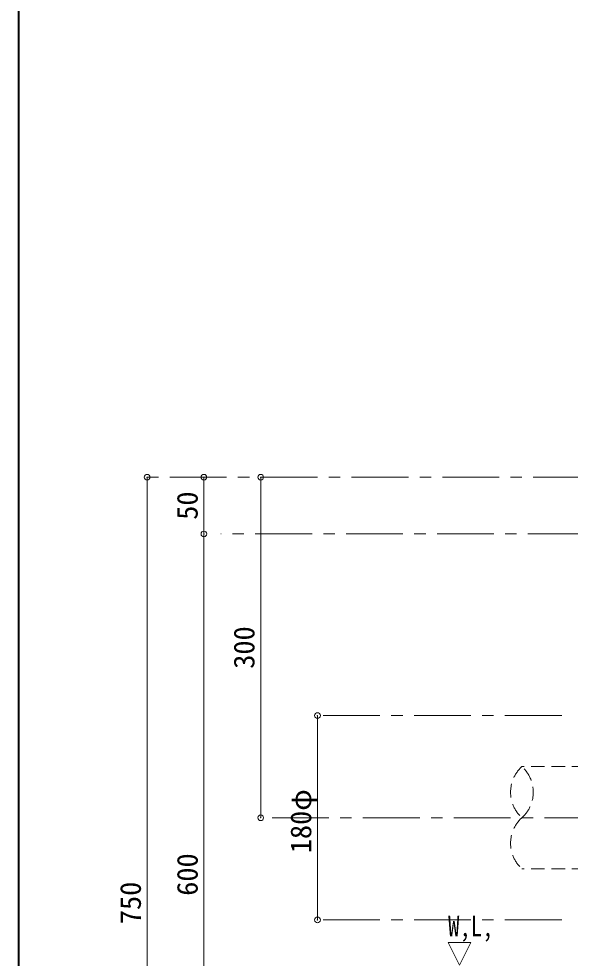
# Model space of a CAD drawing. Units: millimetres at full size, sheet at 1:10. Extents: x -2114 to 1936, y -1399 to 1411.
# Drawn here: x -2114 to -1628, y -502 to 325 of the extents above; entities that cross this region are included whole.
import ezdxf
from ezdxf.enums import TextEntityAlignment as Align

# ---------------------------------------------------------------- set-up
doc = ezdxf.new("R2010")
doc.units = ezdxf.units.MM
doc.header["$LTSCALE"] = 10
doc.header["$PDMODE"] = 32
doc.header["$PDSIZE"] = 5
doc.linetypes.add('CHAIN1', pattern=[8, 5, -1, 1, -1])
doc.linetypes.add('DASHED1', pattern=[1.8, 1.2, -0.6])
doc.layers.add('0-0_ﾚｲﾔ1', color=4, linetype='Continuous', lineweight=9)
doc.styles.add('ＭＳ ゴシック', font='')
doc.styles.get('ＭＳ ゴシック').set_extended_font_data('MS Gothic')

msp = doc.modelspace()

# ---------------------------------------------------------------- linework, layer by layer
at = {"layer": '0-0_ﾚｲﾔ1', "color": 1, "lineweight": 40}
msp.add_line((-2113.92, -1398.64), (-2113.92, 1411.36), dxfattribs=at)
at = {"layer": '0-0_ﾚｲﾔ1'}
for p, q in [((-2000.92, -828.64), (-2000.92, -78.64)), ((-1950.92, -78.64), (-1950.92, -128.64)), ((-1900.92, -378.64), (-1900.92, -78.64)), ((-1950.92, -128.64), (-1950.92, -728.64)), ((-1850.92, -288.64), (-1850.92, -468.64))]:
    msp.add_line(p, q, dxfattribs=at)
at = {"layer": '0-0_ﾚｲﾔ1', "linetype": 'CHAIN1'}
for p, q in [((-1210.92, -78.64), (-2000.92, -78.64)), ((-895.67, -128.64), (-1935.92, -128.64)), ((-1635.92, -288.64), (-1850.92, -288.64)), ((-1040.92, -378.64), (-1900.92, -378.64)), ((-1635.92, -468.64), (-1850.92, -468.64))]:
    msp.add_line(p, q, dxfattribs=at)
at = {"layer": '0-0_ﾚｲﾔ1', "linetype": 'DASHED1'}
for p, q in [((-1110.92, -333.64), (-1670.92, -333.64)), ((-1110.92, -423.64), (-1670.92, -423.64))]:
    msp.add_line(p, q, dxfattribs=at)
at = {"layer": '0-0_ﾚｲﾔ1', "color": 7, "lineweight": 18}
msp.add_lwpolyline([(-1735.92, -488.64), (-1715.92, -488.64), (-1725.92, -508.64)], close=True, dxfattribs=at)
at = {"layer": '0-0_ﾚｲﾔ1', "linetype": 'DASHED1'}
for centre, start, end in [((-1650.61, -356.14), 132.07502, 227.92498), ((-1691.23, -356.14), 312.07502, 47.92498), ((-1650.61, -401.14), 132.07502, 227.92498)]:
    msp.add_arc(centre, 30.31, start, end, dxfattribs=at)
at = {"layer": '0-0_ﾚｲﾔ1', "color": 1}
for p in [(-2000.92, -78.64), (-1950.92, -78.64), (-1900.92, -78.64), (-1950.92, -128.64), (-1850.92, -288.64), (-1900.92, -378.64), (-1850.92, -468.64)]:
    msp.add_point(p, dxfattribs=at)

# ---------------------------------------------------------------- texts
at = {"layer": '0-0_ﾚｲﾔ1', "color": 7, "style": 'ＭＳ ゴシック'}
for s, p in [('50', (-1950.92, -116.14)), ('300', (-1900.92, -247.39)), ('180φ', (-1850.92, -409.89)), ('600', (-1950.92, -447.39)), ('750', (-2000.92, -472.39))]:
    msp.add_text(s, height=18.33, rotation=90, dxfattribs=at).set_placement(p, align=Align.BOTTOM_LEFT)
at = {"layer": '0-0_ﾚｲﾔ1', "color": 7, "style": 'ＭＳ ゴシック', "width": 0.8}
msp.add_text('W,L,', height=18.33, dxfattribs=at).set_placement((-1735.92, -488.64), align=Align.BOTTOM_LEFT)

doc.saveas('drawing.dxf')
